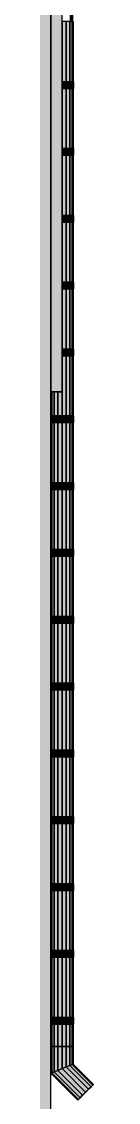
# Model space of a CAD drawing. Extents: x 8 to 21351, y 0 to 420.
# Drawn here: x 19199.37 to 19200.43, y 139.36 to 163.61 of the extents above; entities that cross this region are included whole.
import ezdxf

# ---------------------------------------------------------------- set-up
doc = ezdxf.new("R2010")
doc.units = 0

msp = doc.modelspace()

# ---------------------------------------------------------------- hatches: boundary and pattern name
for points in [[(19199.472, 137.807), (19199.472, 182.197), (19198.972, 182.303), (19198.972, 137.807)], [(19199.472, 137.807), (19199.472, 182.197), (19198.972, 182.303), (19198.972, 137.807)], [(19199.472, 167.807), (19199.472, 155.307), (19199.722, 155.307), (19199.722, 167.807)], [(19199.482, 154.614), (19199.482, 154.764), (19199.472, 154.764), (19199.472, 154.614)], [(19199.482, 153.114), (19199.482, 153.264), (19199.472, 153.264), (19199.472, 153.114)], [(19199.482, 151.614), (19199.482, 151.764), (19199.472, 151.764), (19199.472, 151.614)], [(19199.482, 150.114), (19199.482, 150.264), (19199.472, 150.264), (19199.472, 150.114)], [(19199.482, 148.614), (19199.482, 148.764), (19199.472, 148.764), (19199.472, 148.614)], [(19199.482, 147.114), (19199.482, 147.264), (19199.472, 147.264), (19199.472, 147.114)], [(19199.482, 145.614), (19199.482, 145.764), (19199.472, 145.764), (19199.472, 145.614)], [(19199.482, 144.114), (19199.482, 144.264), (19199.472, 144.264), (19199.472, 144.114)], [(19199.482, 142.614), (19199.482, 142.764), (19199.472, 142.764), (19199.472, 142.614)], [(19199.482, 141.114), (19199.482, 141.264), (19199.472, 141.264), (19199.472, 141.114)]]:
    msp.add_hatch(color=7).paths.add_polyline_path(points)
at = {"true_color": 0xffffff}
for points in [[(19199.472, 167.807), (19199.472, 155.307), (19199.722, 155.307), (19199.722, 167.807)], [(19199.906, 163.764), (19199.906, 163.614), (19199.963, 163.614), (19199.963, 163.764)], [(19199.722, 162.264), (19199.818, 162.264), (19199.818, 163.614), (19199.722, 163.614)], [(19199.818, 163.614), (19199.818, 162.264), (19199.899, 162.264), (19199.899, 163.614)], [(19199.899, 162.264), (19199.953, 162.264), (19199.953, 163.614), (19199.899, 163.614)], [(19199.972, 163.614), (19199.953, 163.614), (19199.953, 162.264), (19199.972, 162.264)], [(19199.972, 163.614), (19199.972, 162.264), (19199.973, 162.264), (19199.973, 163.614)], [(19199.822, 162.114), (19199.822, 162.264), (19199.722, 162.264), (19199.722, 162.114)], [(19199.722, 160.764), (19199.818, 160.764), (19199.818, 162.114), (19199.722, 162.114)], [(19199.818, 160.764), (19199.899, 160.764), (19199.899, 162.114), (19199.818, 162.114)], [(19199.906, 162.114), (19199.906, 162.264), (19199.822, 162.264), (19199.822, 162.114)], [(19199.899, 162.114), (19199.899, 160.764), (19199.953, 160.764), (19199.953, 162.114)], [(19199.906, 162.264), (19199.906, 162.114), (19199.963, 162.114), (19199.963, 162.264)], [(19199.953, 160.764), (19199.972, 160.764), (19199.972, 162.114), (19199.953, 162.114)], [(19199.982, 162.114), (19199.982, 162.264), (19199.963, 162.264), (19199.963, 162.114)], [(19199.973, 162.114), (19199.972, 162.114), (19199.972, 160.764), (19199.973, 160.764)], [(19199.982, 162.114), (19199.984, 162.114), (19199.984, 162.264), (19199.982, 162.264)], [(19199.822, 160.614), (19199.822, 160.764), (19199.722, 160.764), (19199.722, 160.614)], [(19199.722, 159.264), (19199.818, 159.264), (19199.818, 160.614), (19199.722, 160.614)], [(19199.818, 159.264), (19199.899, 159.264), (19199.899, 160.614), (19199.818, 160.614)], [(19199.906, 160.614), (19199.906, 160.764), (19199.822, 160.764), (19199.822, 160.614)], [(19199.899, 159.264), (19199.953, 159.264), (19199.953, 160.614), (19199.899, 160.614)], [(19199.906, 160.764), (19199.906, 160.614), (19199.963, 160.614), (19199.963, 160.764)], [(19199.953, 159.264), (19199.972, 159.264), (19199.972, 160.614), (19199.953, 160.614)], [(19199.982, 160.614), (19199.982, 160.764), (19199.963, 160.764), (19199.963, 160.614)], [(19199.972, 160.614), (19199.972, 159.264), (19199.973, 159.264), (19199.973, 160.614)], [(19199.982, 160.614), (19199.984, 160.614), (19199.984, 160.764), (19199.982, 160.764)], [(19199.822, 159.114), (19199.822, 159.264), (19199.722, 159.264), (19199.722, 159.114)], [(19199.906, 159.114), (19199.906, 159.264), (19199.822, 159.264), (19199.822, 159.114)], [(19199.906, 159.264), (19199.906, 159.114), (19199.963, 159.114), (19199.963, 159.264)], [(19199.982, 159.114), (19199.982, 159.264), (19199.963, 159.264), (19199.963, 159.114)], [(19199.982, 159.114), (19199.984, 159.114), (19199.984, 159.264), (19199.982, 159.264)], [(19199.722, 159.114), (19199.722, 157.764), (19199.818, 157.764), (19199.818, 159.114)], [(19199.818, 157.764), (19199.899, 157.764), (19199.899, 159.114), (19199.818, 159.114)], [(19199.953, 159.114), (19199.899, 159.114), (19199.899, 157.764), (19199.953, 157.764)], [(19199.953, 159.114), (19199.953, 157.764), (19199.972, 157.764), (19199.972, 159.114)], [(19199.972, 159.114), (19199.972, 157.764), (19199.973, 157.764), (19199.973, 159.114)], [(19199.822, 157.614), (19199.822, 157.764), (19199.722, 157.764), (19199.722, 157.614)], [(19199.906, 157.614), (19199.906, 157.764), (19199.822, 157.764), (19199.822, 157.614)], [(19199.906, 157.764), (19199.906, 157.614), (19199.963, 157.614), (19199.963, 157.764)], [(19199.982, 157.614), (19199.982, 157.764), (19199.963, 157.764), (19199.963, 157.614)], [(19199.982, 157.614), (19199.984, 157.614), (19199.984, 157.764), (19199.982, 157.764)], [(19199.722, 157.614), (19199.722, 156.264), (19199.818, 156.264), (19199.818, 157.614)], [(19199.818, 156.264), (19199.899, 156.264), (19199.899, 157.614), (19199.818, 157.614)], [(19199.899, 157.614), (19199.899, 156.264), (19199.953, 156.264), (19199.953, 157.614)], [(19199.953, 156.264), (19199.972, 156.264), (19199.972, 157.614), (19199.953, 157.614)], [(19199.972, 156.264), (19199.973, 156.264), (19199.973, 157.614), (19199.972, 157.614)], [(19199.822, 156.114), (19199.822, 156.264), (19199.722, 156.264), (19199.722, 156.114)], [(19199.906, 156.114), (19199.906, 156.264), (19199.822, 156.264), (19199.822, 156.114)], [(19199.906, 156.264), (19199.906, 156.114), (19199.963, 156.114), (19199.963, 156.264)], [(19199.982, 156.114), (19199.982, 156.264), (19199.963, 156.264), (19199.963, 156.114)], [(19199.982, 156.114), (19199.984, 156.114), (19199.984, 156.264), (19199.982, 156.264)], [(19199.818, 156.114), (19199.722, 156.114), (19199.722, 154.764), (19199.818, 154.764)], [(19199.899, 156.114), (19199.818, 156.114), (19199.818, 154.764), (19199.899, 154.764)], [(19199.899, 156.114), (19199.899, 154.764), (19199.953, 154.764), (19199.953, 156.114)], [(19199.953, 154.764), (19199.972, 154.764), (19199.972, 156.114), (19199.953, 156.114)], [(19199.972, 154.764), (19199.973, 154.764), (19199.973, 156.114), (19199.972, 156.114)], [(19199.472, 140.614), (19199.491, 140.614), (19199.491, 141.114), (19199.482, 141.114), (19199.472, 141.114), (19199.472, 141.264), (19199.482, 141.264), (19199.491, 141.264), (19199.491, 142.614), (19199.472, 142.614), (19199.472, 142.764), (19199.491, 142.764), (19199.491, 144.114), (19199.472, 144.114), (19199.472, 144.264), (19199.491, 144.264), (19199.491, 145.614), (19199.472, 145.614), (19199.472, 145.764), (19199.491, 145.764), (19199.491, 147.114), (19199.472, 147.114), (19199.472, 147.264), (19199.491, 147.264), (19199.491, 148.614), (19199.472, 148.614), (19199.472, 148.764), (19199.491, 148.764), (19199.491, 150.114), (19199.472, 150.114), (19199.472, 150.264), (19199.491, 150.264), (19199.491, 151.614), (19199.472, 151.614), (19199.472, 151.764), (19199.491, 151.764), (19199.491, 153.114), (19199.472, 153.114), (19199.472, 153.264), (19199.491, 153.264), (19199.491, 154.614), (19199.472, 154.614), (19199.472, 154.764), (19199.491, 154.764), (19199.491, 155.307), (19199.472, 155.307)], [(19199.491, 154.764), (19199.545, 154.764), (19199.545, 155.307), (19199.491, 155.307)], [(19199.545, 155.307), (19199.545, 154.764), (19199.626, 154.764), (19199.626, 155.307)], [(19199.626, 155.307), (19199.626, 154.764), (19199.722, 154.764), (19199.722, 155.307)], [(19199.482, 154.614), (19199.482, 154.764), (19199.472, 154.764), (19199.472, 154.614)], [(19199.722, 154.614), (19199.722, 154.764), (19199.482, 154.764), (19199.482, 154.614)], [(19199.822, 154.614), (19199.822, 154.764), (19199.722, 154.764), (19199.722, 154.614)], [(19199.906, 154.614), (19199.906, 154.764), (19199.822, 154.764), (19199.822, 154.614)], [(19199.906, 154.764), (19199.906, 154.614), (19199.963, 154.614), (19199.963, 154.764)], [(19199.982, 154.614), (19199.982, 154.764), (19199.963, 154.764), (19199.963, 154.614)], [(19199.982, 154.614), (19199.984, 154.614), (19199.984, 154.764), (19199.982, 154.764)], [(19199.545, 154.614), (19199.491, 154.614), (19199.491, 153.264), (19199.545, 153.264)], [(19199.626, 154.614), (19199.545, 154.614), (19199.545, 153.264), (19199.626, 153.264)], [(19199.722, 154.614), (19199.626, 154.614), (19199.626, 153.264), (19199.722, 153.264)], [(19199.722, 153.264), (19199.818, 153.264), (19199.818, 154.614), (19199.722, 154.614)], [(19199.818, 153.264), (19199.899, 153.264), (19199.899, 154.614), (19199.818, 154.614)], [(19199.953, 154.614), (19199.899, 154.614), (19199.899, 153.264), (19199.953, 153.264)], [(19199.972, 154.614), (19199.953, 154.614), (19199.953, 153.264), (19199.972, 153.264)], [(19199.972, 154.614), (19199.972, 153.264), (19199.973, 153.264), (19199.973, 154.614)], [(19199.482, 153.114), (19199.482, 153.264), (19199.472, 153.264), (19199.472, 153.114)], [(19199.722, 153.114), (19199.722, 153.264), (19199.482, 153.264), (19199.482, 153.114)], [(19199.491, 151.764), (19199.545, 151.764), (19199.545, 153.114), (19199.491, 153.114)], [(19199.626, 153.114), (19199.545, 153.114), (19199.545, 151.764), (19199.626, 151.764)], [(19199.722, 153.114), (19199.626, 153.114), (19199.626, 151.764), (19199.722, 151.764)], [(19199.822, 153.114), (19199.822, 153.264), (19199.722, 153.264), (19199.722, 153.114)], [(19199.818, 153.114), (19199.722, 153.114), (19199.722, 151.764), (19199.818, 151.764)], [(19199.818, 151.764), (19199.899, 151.764), (19199.899, 153.114), (19199.818, 153.114)], [(19199.906, 153.114), (19199.906, 153.264), (19199.822, 153.264), (19199.822, 153.114)], [(19199.953, 153.114), (19199.899, 153.114), (19199.899, 151.764), (19199.953, 151.764)], [(19199.906, 153.264), (19199.906, 153.114), (19199.963, 153.114), (19199.963, 153.264)], [(19199.953, 151.764), (19199.972, 151.764), (19199.972, 153.114), (19199.953, 153.114)], [(19199.982, 153.114), (19199.982, 153.264), (19199.963, 153.264), (19199.963, 153.114)], [(19199.972, 153.114), (19199.972, 151.764), (19199.973, 151.764), (19199.973, 153.114)], [(19199.982, 153.114), (19199.984, 153.114), (19199.984, 153.264), (19199.982, 153.264)], [(19199.482, 151.614), (19199.482, 151.764), (19199.472, 151.764), (19199.472, 151.614)], [(19199.722, 151.614), (19199.722, 151.764), (19199.482, 151.764), (19199.482, 151.614)], [(19199.545, 151.614), (19199.491, 151.614), (19199.491, 150.264), (19199.545, 150.264)], [(19199.545, 150.264), (19199.626, 150.264), (19199.626, 151.614), (19199.545, 151.614)], [(19199.626, 150.264), (19199.722, 150.264), (19199.722, 151.614), (19199.626, 151.614)], [(19199.822, 151.614), (19199.822, 151.764), (19199.722, 151.764), (19199.722, 151.614)], [(19199.818, 151.614), (19199.722, 151.614), (19199.722, 150.264), (19199.818, 150.264)], [(19199.899, 151.614), (19199.818, 151.614), (19199.818, 150.264), (19199.899, 150.264)], [(19199.906, 151.614), (19199.906, 151.764), (19199.822, 151.764), (19199.822, 151.614)], [(19199.899, 150.264), (19199.953, 150.264), (19199.953, 151.614), (19199.899, 151.614)], [(19199.906, 151.764), (19199.906, 151.614), (19199.963, 151.614), (19199.963, 151.764)], [(19199.972, 151.614), (19199.953, 151.614), (19199.953, 150.264), (19199.972, 150.264)], [(19199.982, 151.614), (19199.982, 151.764), (19199.963, 151.764), (19199.963, 151.614)], [(19199.973, 151.614), (19199.972, 151.614), (19199.972, 150.264), (19199.973, 150.264)], [(19199.982, 151.614), (19199.984, 151.614), (19199.984, 151.764), (19199.982, 151.764)], [(19199.482, 150.114), (19199.482, 150.264), (19199.472, 150.264), (19199.472, 150.114)], [(19199.722, 150.114), (19199.722, 150.264), (19199.482, 150.264), (19199.482, 150.114)], [(19199.822, 150.114), (19199.822, 150.264), (19199.722, 150.264), (19199.722, 150.114)], [(19199.906, 150.114), (19199.906, 150.264), (19199.822, 150.264), (19199.822, 150.114)], [(19199.906, 150.264), (19199.906, 150.114), (19199.963, 150.114), (19199.963, 150.264)], [(19199.982, 150.114), (19199.982, 150.264), (19199.963, 150.264), (19199.963, 150.114)], [(19199.982, 150.114), (19199.984, 150.114), (19199.984, 150.264), (19199.982, 150.264)], [(19199.545, 150.114), (19199.491, 150.114), (19199.491, 148.764), (19199.545, 148.764)], [(19199.626, 150.114), (19199.545, 150.114), (19199.545, 148.764), (19199.626, 148.764)], [(19199.626, 150.114), (19199.626, 148.764), (19199.722, 148.764), (19199.722, 150.114)], [(19199.722, 150.114), (19199.722, 148.764), (19199.818, 148.764), (19199.818, 150.114)], [(19199.818, 148.764), (19199.899, 148.764), (19199.899, 150.114), (19199.818, 150.114)], [(19199.953, 150.114), (19199.899, 150.114), (19199.899, 148.764), (19199.953, 148.764)], [(19199.953, 150.114), (19199.953, 148.764), (19199.972, 148.764), (19199.972, 150.114)], [(19199.972, 148.764), (19199.973, 148.764), (19199.973, 150.114), (19199.972, 150.114)], [(19199.482, 148.614), (19199.482, 148.764), (19199.472, 148.764), (19199.472, 148.614)], [(19199.722, 148.614), (19199.722, 148.764), (19199.482, 148.764), (19199.482, 148.614)], [(19199.822, 148.614), (19199.822, 148.764), (19199.722, 148.764), (19199.722, 148.614)], [(19199.906, 148.614), (19199.906, 148.764), (19199.822, 148.764), (19199.822, 148.614)], [(19199.906, 148.764), (19199.906, 148.614), (19199.963, 148.614), (19199.963, 148.764)], [(19199.982, 148.614), (19199.982, 148.764), (19199.963, 148.764), (19199.963, 148.614)], [(19199.982, 148.614), (19199.984, 148.614), (19199.984, 148.764), (19199.982, 148.764)], [(19199.545, 148.614), (19199.491, 148.614), (19199.491, 147.264), (19199.545, 147.264)], [(19199.626, 148.614), (19199.545, 148.614), (19199.545, 147.264), (19199.626, 147.264)], [(19199.722, 148.614), (19199.626, 148.614), (19199.626, 147.264), (19199.722, 147.264)], [(19199.722, 147.264), (19199.818, 147.264), (19199.818, 148.614), (19199.722, 148.614)], [(19199.899, 148.614), (19199.818, 148.614), (19199.818, 147.264), (19199.899, 147.264)], [(19199.899, 148.614), (19199.899, 147.264), (19199.953, 147.264), (19199.953, 148.614)], [(19199.953, 148.614), (19199.953, 147.264), (19199.972, 147.264), (19199.972, 148.614)], [(19199.972, 147.264), (19199.973, 147.264), (19199.973, 148.614), (19199.972, 148.614)], [(19199.482, 147.114), (19199.482, 147.264), (19199.472, 147.264), (19199.472, 147.114)], [(19199.722, 147.114), (19199.722, 147.264), (19199.482, 147.264), (19199.482, 147.114)], [(19199.822, 147.114), (19199.822, 147.264), (19199.722, 147.264), (19199.722, 147.114)], [(19199.906, 147.114), (19199.906, 147.264), (19199.822, 147.264), (19199.822, 147.114)], [(19199.906, 147.264), (19199.906, 147.114), (19199.963, 147.114), (19199.963, 147.264)], [(19199.982, 147.114), (19199.982, 147.264), (19199.963, 147.264), (19199.963, 147.114)], [(19199.982, 147.114), (19199.984, 147.114), (19199.984, 147.264), (19199.982, 147.264)], [(19199.491, 145.764), (19199.545, 145.764), (19199.545, 147.114), (19199.491, 147.114)], [(19199.626, 147.114), (19199.545, 147.114), (19199.545, 145.764), (19199.626, 145.764)], [(19199.722, 147.114), (19199.626, 147.114), (19199.626, 145.764), (19199.722, 145.764)], [(19199.722, 147.114), (19199.722, 145.764), (19199.818, 145.764), (19199.818, 147.114)], [(19199.818, 145.764), (19199.899, 145.764), (19199.899, 147.114), (19199.818, 147.114)], [(19199.899, 145.764), (19199.953, 145.764), (19199.953, 147.114), (19199.899, 147.114)], [(19199.972, 147.114), (19199.953, 147.114), (19199.953, 145.764), (19199.972, 145.764)], [(19199.972, 145.764), (19199.973, 145.764), (19199.973, 147.114), (19199.972, 147.114)], [(19199.482, 145.614), (19199.482, 145.764), (19199.472, 145.764), (19199.472, 145.614)], [(19199.722, 145.614), (19199.722, 145.764), (19199.482, 145.764), (19199.482, 145.614)], [(19199.545, 145.614), (19199.491, 145.614), (19199.491, 144.264), (19199.545, 144.264)], [(19199.545, 145.614), (19199.545, 144.264), (19199.626, 144.264), (19199.626, 145.614)], [(19199.626, 145.614), (19199.626, 144.264), (19199.722, 144.264), (19199.722, 145.614)], [(19199.822, 145.614), (19199.822, 145.764), (19199.722, 145.764), (19199.722, 145.614)], [(19199.722, 144.264), (19199.818, 144.264), (19199.818, 145.614), (19199.722, 145.614)], [(19199.899, 145.614), (19199.818, 145.614), (19199.818, 144.264), (19199.899, 144.264)], [(19199.906, 145.614), (19199.906, 145.764), (19199.822, 145.764), (19199.822, 145.614)], [(19199.953, 145.614), (19199.899, 145.614), (19199.899, 144.264), (19199.953, 144.264)], [(19199.906, 145.764), (19199.906, 145.614), (19199.963, 145.614), (19199.963, 145.764)], [(19199.953, 145.614), (19199.953, 144.264), (19199.972, 144.264), (19199.972, 145.614)], [(19199.982, 145.614), (19199.982, 145.764), (19199.963, 145.764), (19199.963, 145.614)], [(19199.972, 145.614), (19199.972, 144.264), (19199.973, 144.264), (19199.973, 145.614)], [(19199.982, 145.614), (19199.984, 145.614), (19199.984, 145.764), (19199.982, 145.764)], [(19199.482, 144.114), (19199.482, 144.264), (19199.472, 144.264), (19199.472, 144.114)], [(19199.722, 144.114), (19199.722, 144.264), (19199.482, 144.264), (19199.482, 144.114)], [(19199.491, 142.764), (19199.545, 142.764), (19199.545, 144.114), (19199.491, 144.114)], [(19199.626, 144.114), (19199.545, 144.114), (19199.545, 142.764), (19199.626, 142.764)], [(19199.626, 144.114), (19199.626, 142.764), (19199.722, 142.764), (19199.722, 144.114)], [(19199.822, 144.114), (19199.822, 144.264), (19199.722, 144.264), (19199.722, 144.114)], [(19199.722, 142.764), (19199.818, 142.764), (19199.818, 144.114), (19199.722, 144.114)], [(19199.818, 144.114), (19199.818, 142.764), (19199.899, 142.764), (19199.899, 144.114)], [(19199.906, 144.114), (19199.906, 144.264), (19199.822, 144.264), (19199.822, 144.114)], [(19199.899, 144.114), (19199.899, 142.764), (19199.953, 142.764), (19199.953, 144.114)], [(19199.906, 144.264), (19199.906, 144.114), (19199.963, 144.114), (19199.963, 144.264)], [(19199.953, 144.114), (19199.953, 142.764), (19199.972, 142.764), (19199.972, 144.114)], [(19199.982, 144.114), (19199.982, 144.264), (19199.963, 144.264), (19199.963, 144.114)], [(19199.973, 144.114), (19199.972, 144.114), (19199.972, 142.764), (19199.973, 142.764)], [(19199.982, 144.114), (19199.984, 144.114), (19199.984, 144.264), (19199.982, 144.264)], [(19199.482, 142.614), (19199.482, 142.764), (19199.472, 142.764), (19199.472, 142.614)], [(19199.722, 142.614), (19199.722, 142.764), (19199.482, 142.764), (19199.482, 142.614)], [(19199.822, 142.614), (19199.822, 142.764), (19199.722, 142.764), (19199.722, 142.614)], [(19199.906, 142.614), (19199.906, 142.764), (19199.822, 142.764), (19199.822, 142.614)], [(19199.906, 142.764), (19199.906, 142.614), (19199.963, 142.614), (19199.963, 142.764)], [(19199.982, 142.614), (19199.982, 142.764), (19199.963, 142.764), (19199.963, 142.614)], [(19199.982, 142.614), (19199.984, 142.614), (19199.984, 142.764), (19199.982, 142.764)], [(19199.545, 142.614), (19199.491, 142.614), (19199.491, 141.264), (19199.545, 141.264)], [(19199.545, 141.264), (19199.626, 141.264), (19199.626, 142.614), (19199.545, 142.614)], [(19199.722, 142.614), (19199.626, 142.614), (19199.626, 141.264), (19199.722, 141.264)], [(19199.722, 141.264), (19199.818, 141.264), (19199.818, 142.614), (19199.722, 142.614)], [(19199.818, 141.264), (19199.899, 141.264), (19199.899, 142.614), (19199.818, 142.614)], [(19199.899, 142.614), (19199.899, 141.264), (19199.953, 141.264), (19199.953, 142.614)], [(19199.953, 141.264), (19199.972, 141.264), (19199.972, 142.614), (19199.953, 142.614)], [(19199.973, 142.614), (19199.972, 142.614), (19199.972, 141.264), (19199.973, 141.264)], [(19199.482, 141.114), (19199.482, 141.264), (19199.472, 141.264), (19199.472, 141.114)], [(19199.722, 141.114), (19199.722, 141.264), (19199.482, 141.264), (19199.482, 141.114)], [(19199.822, 141.114), (19199.822, 141.264), (19199.722, 141.264), (19199.722, 141.114)], [(19199.906, 141.114), (19199.906, 141.264), (19199.822, 141.264), (19199.822, 141.114)], [(19199.906, 141.264), (19199.906, 141.114), (19199.963, 141.114), (19199.963, 141.264)], [(19199.982, 141.114), (19199.982, 141.264), (19199.963, 141.264), (19199.963, 141.114)], [(19199.982, 141.114), (19199.984, 141.114), (19199.984, 141.264), (19199.982, 141.264)], [(19199.545, 141.114), (19199.491, 141.114), (19199.491, 140.614), (19199.545, 140.614)], [(19199.545, 141.114), (19199.545, 140.614), (19199.626, 140.614), (19199.626, 141.114)], [(19199.626, 141.114), (19199.626, 140.614), (19199.722, 140.614), (19199.722, 141.114)], [(19199.818, 141.114), (19199.722, 141.114), (19199.722, 140.614), (19199.818, 140.614)], [(19199.818, 140.614), (19199.899, 140.614), (19199.899, 141.114), (19199.818, 141.114)], [(19199.899, 140.614), (19199.953, 140.614), (19199.953, 141.114), (19199.899, 141.114)], [(19199.953, 140.614), (19199.972, 140.614), (19199.972, 141.114), (19199.953, 141.114)], [(19199.972, 141.114), (19199.972, 140.614), (19199.973, 140.614), (19199.973, 141.114)], [(19199.472, 140.614), (19199.472, 140.01), (19199.491, 140.018), (19199.491, 140.614)], [(19199.491, 140.018), (19199.545, 140.041), (19199.545, 140.614), (19199.491, 140.614)], [(19199.545, 140.614), (19199.545, 140.041), (19199.626, 140.074), (19199.626, 140.614)], [(19199.626, 140.614), (19199.626, 140.074), (19199.722, 140.114), (19199.722, 140.614)], [(19199.722, 140.614), (19199.722, 140.114), (19199.818, 140.154), (19199.818, 140.614)], [(19199.818, 140.614), (19199.818, 140.154), (19199.899, 140.187), (19199.899, 140.614)], [(19199.899, 140.187), (19199.953, 140.21), (19199.953, 140.614), (19199.899, 140.614)], [(19199.953, 140.614), (19199.953, 140.21), (19199.972, 140.218), (19199.972, 140.614)], [(19199.973, 140.614), (19199.972, 140.614), (19199.972, 140.218), (19199.972, 140.217), (19199.973, 140.218)], [(19199.953, 140.21), (19199.899, 140.187), (19200.377, 139.709), (19200.416, 139.747)], [(19199.953, 140.21), (19200.416, 139.747), (19200.429, 139.76), (19199.972, 140.218)], [(19199.972, 140.217), (19200.429, 139.76), (19200.416, 139.748), (19200.417, 139.747), (19200.43, 139.76), (19199.973, 140.218)], [(19199.472, 140.01), (19200.075, 139.407), (19200.089, 139.42), (19199.491, 140.018)], [(19199.545, 140.041), (19199.491, 140.018), (19200.089, 139.42), (19200.127, 139.459)], [(19199.545, 140.041), (19200.127, 139.459), (19200.185, 139.516), (19199.626, 140.074)], [(19199.626, 140.074), (19200.185, 139.516), (19200.252, 139.584), (19199.722, 140.114)], [(19199.722, 140.114), (19200.252, 139.584), (19200.32, 139.651), (19199.818, 140.154)], [(19199.818, 140.154), (19200.32, 139.651), (19200.377, 139.709), (19199.899, 140.187)], [(19200.416, 139.747), (19200.378, 139.709), (19200.379, 139.709), (19200.417, 139.747), (19200.416, 139.748)], [(19200.185, 139.516), (19200.128, 139.459), (19200.129, 139.459), (19200.186, 139.516), (19200.185, 139.517)], [(19200.252, 139.584), (19200.185, 139.517), (19200.186, 139.516), (19200.254, 139.584), (19200.253, 139.584)], [(19200.321, 139.652), (19200.321, 139.651), (19200.379, 139.709), (19200.378, 139.709), (19200.377, 139.709)], [(19200.076, 139.407), (19200.077, 139.407), (19200.09, 139.42), (19200.09, 139.421)], [(19200.127, 139.459), (19200.09, 139.421), (19200.09, 139.42), (19200.129, 139.459), (19200.128, 139.459)]]:
    msp.add_hatch(color=0, dxfattribs=at).paths.add_polyline_path(points)

# ---------------------------------------------------------------- linework, layer by layer
at = {"color": 7, "lineweight": 15}
for p, q in [((19199.472, 182.197), (19199.472, 137.807)), ((19199.972, 163.614), (19199.972, 162.264)), ((19199.973, 163.614), (19199.973, 162.264)), ((19199.822, 162.264), (19199.722, 162.264)), ((19199.822, 162.114), (19199.722, 162.114)), ((19199.906, 162.264), (19199.822, 162.264)), ((19199.906, 162.114), (19199.822, 162.114)), ((19199.963, 162.264), (19199.906, 162.264)), ((19199.963, 162.114), (19199.906, 162.114)), ((19199.982, 162.264), (19199.963, 162.264)), ((19199.982, 162.114), (19199.963, 162.114)), ((19199.972, 162.114), (19199.972, 160.764)), ((19199.973, 162.114), (19199.973, 160.764)), ((19199.982, 162.114), (19199.982, 162.264)), ((19199.984, 162.264), (19199.982, 162.264)), ((19199.984, 162.114), (19199.982, 162.114)), ((19199.984, 162.114), (19199.984, 162.264)), ((19199.822, 160.764), (19199.722, 160.764)), ((19199.822, 160.614), (19199.722, 160.614)), ((19199.906, 160.764), (19199.822, 160.764)), ((19199.906, 160.614), (19199.822, 160.614)), ((19199.963, 160.764), (19199.906, 160.764)), ((19199.963, 160.614), (19199.906, 160.614)), ((19199.982, 160.764), (19199.963, 160.764)), ((19199.982, 160.614), (19199.963, 160.614)), ((19199.972, 160.614), (19199.972, 159.264)), ((19199.973, 160.614), (19199.973, 159.264)), ((19199.982, 160.614), (19199.982, 160.764)), ((19199.984, 160.764), (19199.982, 160.764)), ((19199.984, 160.614), (19199.982, 160.614)), ((19199.984, 160.614), (19199.984, 160.764)), ((19199.822, 159.264), (19199.722, 159.264)), ((19199.906, 159.264), (19199.822, 159.264)), ((19199.963, 159.264), (19199.906, 159.264)), ((19199.982, 159.264), (19199.963, 159.264)), ((19199.982, 159.114), (19199.982, 159.264)), ((19199.984, 159.264), (19199.982, 159.264)), ((19199.984, 159.114), (19199.984, 159.264)), ((19199.822, 159.114), (19199.722, 159.114)), ((19199.906, 159.114), (19199.822, 159.114)), ((19199.963, 159.114), (19199.906, 159.114)), ((19199.982, 159.114), (19199.963, 159.114)), ((19199.972, 159.114), (19199.972, 157.764)), ((19199.973, 159.114), (19199.973, 157.764)), ((19199.984, 159.114), (19199.982, 159.114)), ((19199.822, 157.764), (19199.722, 157.764)), ((19199.906, 157.764), (19199.822, 157.764)), ((19199.963, 157.764), (19199.906, 157.764)), ((19199.982, 157.764), (19199.963, 157.764)), ((19199.982, 157.614), (19199.982, 157.764)), ((19199.984, 157.764), (19199.982, 157.764)), ((19199.984, 157.614), (19199.984, 157.764)), ((19199.822, 157.614), (19199.722, 157.614)), ((19199.906, 157.614), (19199.822, 157.614)), ((19199.963, 157.614), (19199.906, 157.614)), ((19199.982, 157.614), (19199.963, 157.614)), ((19199.972, 157.614), (19199.972, 156.264)), ((19199.973, 157.614), (19199.973, 156.264)), ((19199.984, 157.614), (19199.982, 157.614)), ((19199.822, 156.264), (19199.722, 156.264)), ((19199.906, 156.264), (19199.822, 156.264)), ((19199.963, 156.264), (19199.906, 156.264)), ((19199.982, 156.264), (19199.963, 156.264)), ((19199.982, 156.114), (19199.982, 156.264)), ((19199.984, 156.264), (19199.982, 156.264)), ((19199.984, 156.114), (19199.984, 156.264)), ((19199.822, 156.114), (19199.722, 156.114)), ((19199.906, 156.114), (19199.822, 156.114)), ((19199.963, 156.114), (19199.906, 156.114)), ((19199.982, 156.114), (19199.963, 156.114)), ((19199.972, 156.114), (19199.972, 154.764)), ((19199.973, 156.114), (19199.973, 154.764)), ((19199.984, 156.114), (19199.982, 156.114)), ((19199.482, 154.764), (19199.472, 154.764)), ((19199.472, 154.614), (19199.472, 154.764)), ((19199.722, 154.764), (19199.482, 154.764)), ((19199.482, 154.614), (19199.482, 154.764)), ((19199.822, 154.764), (19199.722, 154.764)), ((19199.906, 154.764), (19199.822, 154.764)), ((19199.963, 154.764), (19199.906, 154.764)), ((19199.982, 154.764), (19199.963, 154.764)), ((19199.982, 154.614), (19199.982, 154.764)), ((19199.984, 154.764), (19199.982, 154.764)), ((19199.984, 154.614), (19199.984, 154.764)), ((19199.482, 154.614), (19199.472, 154.614)), ((19199.722, 154.614), (19199.482, 154.614)), ((19199.822, 154.614), (19199.722, 154.614)), ((19199.906, 154.614), (19199.822, 154.614)), ((19199.963, 154.614), (19199.906, 154.614)), ((19199.982, 154.614), (19199.963, 154.614)), ((19199.972, 154.614), (19199.972, 153.264)), ((19199.973, 154.614), (19199.973, 153.264)), ((19199.984, 154.614), (19199.982, 154.614)), ((19199.482, 153.264), (19199.472, 153.264)), ((19199.472, 153.114), (19199.472, 153.264)), ((19199.482, 153.114), (19199.472, 153.114)), ((19199.722, 153.264), (19199.482, 153.264)), ((19199.482, 153.114), (19199.482, 153.264)), ((19199.722, 153.114), (19199.482, 153.114)), ((19199.822, 153.264), (19199.722, 153.264)), ((19199.822, 153.114), (19199.722, 153.114)), ((19199.906, 153.264), (19199.822, 153.264)), ((19199.906, 153.114), (19199.822, 153.114)), ((19199.963, 153.264), (19199.906, 153.264)), ((19199.963, 153.114), (19199.906, 153.114)), ((19199.982, 153.264), (19199.963, 153.264)), ((19199.982, 153.114), (19199.963, 153.114)), ((19199.972, 153.114), (19199.972, 151.764)), ((19199.973, 153.114), (19199.973, 151.764)), ((19199.982, 153.114), (19199.982, 153.264)), ((19199.984, 153.264), (19199.982, 153.264)), ((19199.984, 153.114), (19199.982, 153.114)), ((19199.984, 153.114), (19199.984, 153.264)), ((19199.482, 151.764), (19199.472, 151.764)), ((19199.472, 151.614), (19199.472, 151.764)), ((19199.482, 151.614), (19199.472, 151.614)), ((19199.722, 151.764), (19199.482, 151.764)), ((19199.482, 151.614), (19199.482, 151.764)), ((19199.722, 151.614), (19199.482, 151.614)), ((19199.822, 151.764), (19199.722, 151.764)), ((19199.822, 151.614), (19199.722, 151.614)), ((19199.906, 151.764), (19199.822, 151.764)), ((19199.906, 151.614), (19199.822, 151.614)), ((19199.963, 151.764), (19199.906, 151.764)), ((19199.963, 151.614), (19199.906, 151.614)), ((19199.982, 151.764), (19199.963, 151.764)), ((19199.982, 151.614), (19199.963, 151.614)), ((19199.972, 151.614), (19199.972, 150.264)), ((19199.973, 151.614), (19199.973, 150.264)), ((19199.982, 151.614), (19199.982, 151.764)), ((19199.984, 151.764), (19199.982, 151.764)), ((19199.984, 151.614), (19199.982, 151.614)), ((19199.984, 151.614), (19199.984, 151.764)), ((19199.482, 150.264), (19199.472, 150.264)), ((19199.472, 150.114), (19199.472, 150.264)), ((19199.722, 150.264), (19199.482, 150.264)), ((19199.482, 150.114), (19199.482, 150.264)), ((19199.822, 150.264), (19199.722, 150.264)), ((19199.906, 150.264), (19199.822, 150.264)), ((19199.963, 150.264), (19199.906, 150.264)), ((19199.982, 150.264), (19199.963, 150.264)), ((19199.982, 150.114), (19199.982, 150.264)), ((19199.984, 150.264), (19199.982, 150.264)), ((19199.984, 150.114), (19199.984, 150.264)), ((19199.482, 150.114), (19199.472, 150.114)), ((19199.722, 150.114), (19199.482, 150.114)), ((19199.822, 150.114), (19199.722, 150.114)), ((19199.906, 150.114), (19199.822, 150.114)), ((19199.963, 150.114), (19199.906, 150.114)), ((19199.982, 150.114), (19199.963, 150.114)), ((19199.972, 150.114), (19199.972, 148.764)), ((19199.973, 150.114), (19199.973, 148.764)), ((19199.984, 150.114), (19199.982, 150.114)), ((19199.482, 148.764), (19199.472, 148.764)), ((19199.472, 148.614), (19199.472, 148.764)), ((19199.722, 148.764), (19199.482, 148.764)), ((19199.482, 148.614), (19199.482, 148.764)), ((19199.822, 148.764), (19199.722, 148.764)), ((19199.906, 148.764), (19199.822, 148.764)), ((19199.963, 148.764), (19199.906, 148.764)), ((19199.982, 148.764), (19199.963, 148.764)), ((19199.982, 148.614), (19199.982, 148.764)), ((19199.984, 148.764), (19199.982, 148.764)), ((19199.984, 148.614), (19199.984, 148.764)), ((19199.482, 148.614), (19199.472, 148.614)), ((19199.722, 148.614), (19199.482, 148.614)), ((19199.822, 148.614), (19199.722, 148.614)), ((19199.906, 148.614), (19199.822, 148.614)), ((19199.963, 148.614), (19199.906, 148.614)), ((19199.982, 148.614), (19199.963, 148.614)), ((19199.972, 148.614), (19199.972, 147.264)), ((19199.973, 148.614), (19199.973, 147.264)), ((19199.984, 148.614), (19199.982, 148.614)), ((19199.482, 147.264), (19199.472, 147.264)), ((19199.472, 147.114), (19199.472, 147.264)), ((19199.722, 147.264), (19199.482, 147.264)), ((19199.482, 147.114), (19199.482, 147.264)), ((19199.822, 147.264), (19199.722, 147.264)), ((19199.906, 147.264), (19199.822, 147.264)), ((19199.963, 147.264), (19199.906, 147.264)), ((19199.982, 147.264), (19199.963, 147.264)), ((19199.982, 147.114), (19199.982, 147.264)), ((19199.984, 147.264), (19199.982, 147.264)), ((19199.984, 147.114), (19199.984, 147.264)), ((19199.482, 147.114), (19199.472, 147.114)), ((19199.722, 147.114), (19199.482, 147.114)), ((19199.822, 147.114), (19199.722, 147.114)), ((19199.906, 147.114), (19199.822, 147.114)), ((19199.963, 147.114), (19199.906, 147.114)), ((19199.982, 147.114), (19199.963, 147.114)), ((19199.972, 147.114), (19199.972, 145.764)), ((19199.973, 147.114), (19199.973, 145.764)), ((19199.984, 147.114), (19199.982, 147.114)), ((19199.482, 145.764), (19199.472, 145.764)), ((19199.472, 145.614), (19199.472, 145.764)), ((19199.482, 145.614), (19199.472, 145.614)), ((19199.722, 145.764), (19199.482, 145.764)), ((19199.482, 145.614), (19199.482, 145.764)), ((19199.722, 145.614), (19199.482, 145.614)), ((19199.822, 145.764), (19199.722, 145.764)), ((19199.822, 145.614), (19199.722, 145.614)), ((19199.906, 145.764), (19199.822, 145.764)), ((19199.906, 145.614), (19199.822, 145.614)), ((19199.963, 145.764), (19199.906, 145.764)), ((19199.963, 145.614), (19199.906, 145.614)), ((19199.982, 145.764), (19199.963, 145.764)), ((19199.982, 145.614), (19199.963, 145.614)), ((19199.972, 145.614), (19199.972, 144.264)), ((19199.973, 145.614), (19199.973, 144.264)), ((19199.982, 145.614), (19199.982, 145.764)), ((19199.984, 145.764), (19199.982, 145.764)), ((19199.984, 145.614), (19199.982, 145.614)), ((19199.984, 145.614), (19199.984, 145.764)), ((19199.482, 144.264), (19199.472, 144.264)), ((19199.472, 144.114), (19199.472, 144.264)), ((19199.482, 144.114), (19199.472, 144.114)), ((19199.722, 144.264), (19199.482, 144.264)), ((19199.482, 144.114), (19199.482, 144.264)), ((19199.722, 144.114), (19199.482, 144.114)), ((19199.822, 144.264), (19199.722, 144.264)), ((19199.822, 144.114), (19199.722, 144.114)), ((19199.906, 144.264), (19199.822, 144.264)), ((19199.906, 144.114), (19199.822, 144.114)), ((19199.963, 144.264), (19199.906, 144.264)), ((19199.963, 144.114), (19199.906, 144.114)), ((19199.982, 144.264), (19199.963, 144.264)), ((19199.982, 144.114), (19199.963, 144.114)), ((19199.972, 144.114), (19199.972, 142.764)), ((19199.973, 144.114), (19199.973, 142.764)), ((19199.982, 144.114), (19199.982, 144.264)), ((19199.984, 144.264), (19199.982, 144.264)), ((19199.984, 144.114), (19199.982, 144.114)), ((19199.984, 144.114), (19199.984, 144.264)), ((19199.482, 142.764), (19199.472, 142.764)), ((19199.472, 142.614), (19199.472, 142.764)), ((19199.722, 142.764), (19199.482, 142.764)), ((19199.482, 142.614), (19199.482, 142.764)), ((19199.822, 142.764), (19199.722, 142.764)), ((19199.906, 142.764), (19199.822, 142.764)), ((19199.963, 142.764), (19199.906, 142.764)), ((19199.982, 142.764), (19199.963, 142.764)), ((19199.982, 142.614), (19199.982, 142.764)), ((19199.984, 142.764), (19199.982, 142.764)), ((19199.984, 142.614), (19199.984, 142.764)), ((19199.482, 142.614), (19199.472, 142.614)), ((19199.722, 142.614), (19199.482, 142.614)), ((19199.822, 142.614), (19199.722, 142.614)), ((19199.906, 142.614), (19199.822, 142.614)), ((19199.963, 142.614), (19199.906, 142.614)), ((19199.982, 142.614), (19199.963, 142.614)), ((19199.972, 142.614), (19199.972, 141.264)), ((19199.973, 142.614), (19199.973, 141.264)), ((19199.984, 142.614), (19199.982, 142.614)), ((19199.482, 141.264), (19199.472, 141.264)), ((19199.472, 141.114), (19199.472, 141.264)), ((19199.722, 141.264), (19199.482, 141.264)), ((19199.482, 141.114), (19199.482, 141.264)), ((19199.822, 141.264), (19199.722, 141.264)), ((19199.906, 141.264), (19199.822, 141.264)), ((19199.963, 141.264), (19199.906, 141.264)), ((19199.982, 141.264), (19199.963, 141.264)), ((19199.982, 141.114), (19199.982, 141.264)), ((19199.984, 141.264), (19199.982, 141.264)), ((19199.984, 141.114), (19199.984, 141.264)), ((19199.482, 141.114), (19199.472, 141.114)), ((19199.722, 141.114), (19199.482, 141.114)), ((19199.822, 141.114), (19199.722, 141.114)), ((19199.906, 141.114), (19199.822, 141.114)), ((19199.963, 141.114), (19199.906, 141.114)), ((19199.982, 141.114), (19199.963, 141.114)), ((19199.972, 141.114), (19199.972, 140.614)), ((19199.973, 141.114), (19199.973, 140.614)), ((19199.984, 141.114), (19199.982, 141.114)), ((19199.472, 140.614), (19199.491, 140.614)), ((19199.491, 140.614), (19199.545, 140.614)), ((19199.545, 140.614), (19199.626, 140.614)), ((19199.626, 140.614), (19199.722, 140.614)), ((19199.722, 140.614), (19199.818, 140.614)), ((19199.818, 140.614), (19199.899, 140.614)), ((19199.899, 140.614), (19199.953, 140.614)), ((19199.953, 140.614), (19199.972, 140.614)), ((19199.972, 140.614), (19199.972, 140.218)), ((19199.972, 140.614), (19199.973, 140.614)), ((19199.973, 140.614), (19199.973, 140.218)), ((19199.899, 140.187), (19199.953, 140.21)), ((19199.953, 140.21), (19199.972, 140.218)), ((19199.972, 140.218), (19200.429, 139.76)), ((19199.972, 140.217), (19199.973, 140.218)), ((19199.973, 140.218), (19200.43, 139.76)), ((19199.472, 140.01), (19199.491, 140.018)), ((19199.472, 140.01), (19200.075, 139.407)), ((19199.491, 140.018), (19199.545, 140.041)), ((19199.545, 140.041), (19199.626, 140.074)), ((19199.818, 140.154), (19199.899, 140.187)), ((19200.377, 139.709), (19200.416, 139.747)), ((19200.379, 139.709), (19200.417, 139.747)), ((19200.416, 139.747), (19200.429, 139.76)), ((19200.417, 139.747), (19200.43, 139.76)), ((19200.127, 139.459), (19200.185, 139.516)), ((19200.129, 139.459), (19200.186, 139.516)), ((19200.185, 139.516), (19200.252, 139.584)), ((19200.186, 139.516), (19200.254, 139.584)), ((19200.252, 139.584), (19200.32, 139.651)), ((19200.254, 139.584), (19200.321, 139.651)), ((19200.32, 139.651), (19200.377, 139.709)), ((19200.321, 139.651), (19200.379, 139.709)), ((19200.075, 139.407), (19200.089, 139.42)), ((19200.076, 139.407), (19200.077, 139.407)), ((19200.077, 139.407), (19200.09, 139.42)), ((19200.089, 139.42), (19200.127, 139.459)), ((19200.09, 139.42), (19200.129, 139.459))]:
    msp.add_line(p, q, dxfattribs=at)
at = {"color": 0, "lineweight": 20, "true_color": 0x6a6a6a}
for p, q in [((19199.722, 155.307), (19199.722, 167.807)), ((19199.472, 155.307), (19199.722, 155.307))]:
    msp.add_line(p, q, dxfattribs=at)
at = {"color": 7}
for points in [[(19199.472, 137.807), (19199.472, 182.197), (19198.972, 182.303), (19198.972, 137.807)], [(19199.472, 137.807), (19199.472, 182.197), (19198.972, 182.303), (19198.972, 137.807)], [(19199.472, 167.807), (19199.472, 155.307), (19199.722, 155.307), (19199.722, 167.807)], [(19199.482, 154.614), (19199.482, 154.764), (19199.472, 154.764), (19199.472, 154.614)], [(19199.482, 153.114), (19199.482, 153.264), (19199.472, 153.264), (19199.472, 153.114)], [(19199.482, 151.614), (19199.482, 151.764), (19199.472, 151.764), (19199.472, 151.614)], [(19199.482, 150.114), (19199.482, 150.264), (19199.472, 150.264), (19199.472, 150.114)], [(19199.482, 148.614), (19199.482, 148.764), (19199.472, 148.764), (19199.472, 148.614)], [(19199.482, 147.114), (19199.482, 147.264), (19199.472, 147.264), (19199.472, 147.114)], [(19199.482, 145.614), (19199.482, 145.764), (19199.472, 145.764), (19199.472, 145.614)], [(19199.482, 144.114), (19199.482, 144.264), (19199.472, 144.264), (19199.472, 144.114)], [(19199.482, 142.614), (19199.482, 142.764), (19199.472, 142.764), (19199.472, 142.614)], [(19199.482, 141.114), (19199.482, 141.264), (19199.472, 141.264), (19199.472, 141.114)]]:
    msp.add_lwpolyline(points, close=True, dxfattribs=at)
at = {"color": 0, "true_color": 0xffffff}
for points in [[(19199.472, 167.807), (19199.472, 155.307), (19199.722, 155.307), (19199.722, 167.807)], [(19199.906, 163.764), (19199.906, 163.614), (19199.963, 163.614), (19199.963, 163.764)], [(19199.722, 162.264), (19199.818, 162.264), (19199.818, 163.614), (19199.722, 163.614)], [(19199.818, 163.614), (19199.818, 162.264), (19199.899, 162.264), (19199.899, 163.614)], [(19199.899, 162.264), (19199.953, 162.264), (19199.953, 163.614), (19199.899, 163.614)], [(19199.972, 163.614), (19199.953, 163.614), (19199.953, 162.264), (19199.972, 162.264)], [(19199.972, 163.614), (19199.972, 162.264), (19199.973, 162.264), (19199.973, 163.614)], [(19199.822, 162.114), (19199.822, 162.264), (19199.722, 162.264), (19199.722, 162.114)], [(19199.722, 160.764), (19199.818, 160.764), (19199.818, 162.114), (19199.722, 162.114)], [(19199.818, 160.764), (19199.899, 160.764), (19199.899, 162.114), (19199.818, 162.114)], [(19199.906, 162.114), (19199.906, 162.264), (19199.822, 162.264), (19199.822, 162.114)], [(19199.899, 162.114), (19199.899, 160.764), (19199.953, 160.764), (19199.953, 162.114)], [(19199.906, 162.264), (19199.906, 162.114), (19199.963, 162.114), (19199.963, 162.264)], [(19199.953, 160.764), (19199.972, 160.764), (19199.972, 162.114), (19199.953, 162.114)], [(19199.982, 162.114), (19199.982, 162.264), (19199.963, 162.264), (19199.963, 162.114)], [(19199.973, 162.114), (19199.972, 162.114), (19199.972, 160.764), (19199.973, 160.764)], [(19199.982, 162.114), (19199.984, 162.114), (19199.984, 162.264), (19199.982, 162.264)], [(19199.822, 160.614), (19199.822, 160.764), (19199.722, 160.764), (19199.722, 160.614)], [(19199.722, 159.264), (19199.818, 159.264), (19199.818, 160.614), (19199.722, 160.614)], [(19199.818, 159.264), (19199.899, 159.264), (19199.899, 160.614), (19199.818, 160.614)], [(19199.906, 160.614), (19199.906, 160.764), (19199.822, 160.764), (19199.822, 160.614)], [(19199.899, 159.264), (19199.953, 159.264), (19199.953, 160.614), (19199.899, 160.614)], [(19199.906, 160.764), (19199.906, 160.614), (19199.963, 160.614), (19199.963, 160.764)], [(19199.953, 159.264), (19199.972, 159.264), (19199.972, 160.614), (19199.953, 160.614)], [(19199.982, 160.614), (19199.982, 160.764), (19199.963, 160.764), (19199.963, 160.614)], [(19199.972, 160.614), (19199.972, 159.264), (19199.973, 159.264), (19199.973, 160.614)], [(19199.982, 160.614), (19199.984, 160.614), (19199.984, 160.764), (19199.982, 160.764)], [(19199.822, 159.114), (19199.822, 159.264), (19199.722, 159.264), (19199.722, 159.114)], [(19199.906, 159.114), (19199.906, 159.264), (19199.822, 159.264), (19199.822, 159.114)], [(19199.906, 159.264), (19199.906, 159.114), (19199.963, 159.114), (19199.963, 159.264)], [(19199.982, 159.114), (19199.982, 159.264), (19199.963, 159.264), (19199.963, 159.114)], [(19199.982, 159.114), (19199.984, 159.114), (19199.984, 159.264), (19199.982, 159.264)], [(19199.722, 159.114), (19199.722, 157.764), (19199.818, 157.764), (19199.818, 159.114)], [(19199.818, 157.764), (19199.899, 157.764), (19199.899, 159.114), (19199.818, 159.114)], [(19199.953, 159.114), (19199.899, 159.114), (19199.899, 157.764), (19199.953, 157.764)], [(19199.953, 159.114), (19199.953, 157.764), (19199.972, 157.764), (19199.972, 159.114)], [(19199.972, 159.114), (19199.972, 157.764), (19199.973, 157.764), (19199.973, 159.114)], [(19199.822, 157.614), (19199.822, 157.764), (19199.722, 157.764), (19199.722, 157.614)], [(19199.906, 157.614), (19199.906, 157.764), (19199.822, 157.764), (19199.822, 157.614)], [(19199.906, 157.764), (19199.906, 157.614), (19199.963, 157.614), (19199.963, 157.764)], [(19199.982, 157.614), (19199.982, 157.764), (19199.963, 157.764), (19199.963, 157.614)], [(19199.982, 157.614), (19199.984, 157.614), (19199.984, 157.764), (19199.982, 157.764)], [(19199.722, 157.614), (19199.722, 156.264), (19199.818, 156.264), (19199.818, 157.614)], [(19199.818, 156.264), (19199.899, 156.264), (19199.899, 157.614), (19199.818, 157.614)], [(19199.899, 157.614), (19199.899, 156.264), (19199.953, 156.264), (19199.953, 157.614)], [(19199.953, 156.264), (19199.972, 156.264), (19199.972, 157.614), (19199.953, 157.614)], [(19199.972, 156.264), (19199.973, 156.264), (19199.973, 157.614), (19199.972, 157.614)], [(19199.822, 156.114), (19199.822, 156.264), (19199.722, 156.264), (19199.722, 156.114)], [(19199.906, 156.114), (19199.906, 156.264), (19199.822, 156.264), (19199.822, 156.114)], [(19199.906, 156.264), (19199.906, 156.114), (19199.963, 156.114), (19199.963, 156.264)], [(19199.982, 156.114), (19199.982, 156.264), (19199.963, 156.264), (19199.963, 156.114)], [(19199.982, 156.114), (19199.984, 156.114), (19199.984, 156.264), (19199.982, 156.264)], [(19199.818, 156.114), (19199.722, 156.114), (19199.722, 154.764), (19199.818, 154.764)], [(19199.899, 156.114), (19199.818, 156.114), (19199.818, 154.764), (19199.899, 154.764)], [(19199.899, 156.114), (19199.899, 154.764), (19199.953, 154.764), (19199.953, 156.114)], [(19199.953, 154.764), (19199.972, 154.764), (19199.972, 156.114), (19199.953, 156.114)], [(19199.972, 154.764), (19199.973, 154.764), (19199.973, 156.114), (19199.972, 156.114)], [(19199.472, 140.614), (19199.491, 140.614), (19199.491, 141.114), (19199.482, 141.114), (19199.472, 141.114), (19199.472, 141.264), (19199.482, 141.264), (19199.491, 141.264), (19199.491, 142.614), (19199.472, 142.614), (19199.472, 142.764), (19199.491, 142.764), (19199.491, 144.114), (19199.472, 144.114), (19199.472, 144.264), (19199.491, 144.264), (19199.491, 145.614), (19199.472, 145.614), (19199.472, 145.764), (19199.491, 145.764), (19199.491, 147.114), (19199.472, 147.114), (19199.472, 147.264), (19199.491, 147.264), (19199.491, 148.614), (19199.472, 148.614), (19199.472, 148.764), (19199.491, 148.764), (19199.491, 150.114), (19199.472, 150.114), (19199.472, 150.264), (19199.491, 150.264), (19199.491, 151.614), (19199.472, 151.614), (19199.472, 151.764), (19199.491, 151.764), (19199.491, 153.114), (19199.472, 153.114), (19199.472, 153.264), (19199.491, 153.264), (19199.491, 154.614), (19199.472, 154.614), (19199.472, 154.764), (19199.491, 154.764), (19199.491, 155.307), (19199.472, 155.307)], [(19199.491, 154.764), (19199.545, 154.764), (19199.545, 155.307), (19199.491, 155.307)], [(19199.545, 155.307), (19199.545, 154.764), (19199.626, 154.764), (19199.626, 155.307)], [(19199.626, 155.307), (19199.626, 154.764), (19199.722, 154.764), (19199.722, 155.307)], [(19199.482, 154.614), (19199.482, 154.764), (19199.472, 154.764), (19199.472, 154.614)], [(19199.722, 154.614), (19199.722, 154.764), (19199.482, 154.764), (19199.482, 154.614)], [(19199.822, 154.614), (19199.822, 154.764), (19199.722, 154.764), (19199.722, 154.614)], [(19199.906, 154.614), (19199.906, 154.764), (19199.822, 154.764), (19199.822, 154.614)], [(19199.906, 154.764), (19199.906, 154.614), (19199.963, 154.614), (19199.963, 154.764)], [(19199.982, 154.614), (19199.982, 154.764), (19199.963, 154.764), (19199.963, 154.614)], [(19199.982, 154.614), (19199.984, 154.614), (19199.984, 154.764), (19199.982, 154.764)], [(19199.545, 154.614), (19199.491, 154.614), (19199.491, 153.264), (19199.545, 153.264)], [(19199.626, 154.614), (19199.545, 154.614), (19199.545, 153.264), (19199.626, 153.264)], [(19199.722, 154.614), (19199.626, 154.614), (19199.626, 153.264), (19199.722, 153.264)], [(19199.722, 153.264), (19199.818, 153.264), (19199.818, 154.614), (19199.722, 154.614)], [(19199.818, 153.264), (19199.899, 153.264), (19199.899, 154.614), (19199.818, 154.614)], [(19199.953, 154.614), (19199.899, 154.614), (19199.899, 153.264), (19199.953, 153.264)], [(19199.972, 154.614), (19199.953, 154.614), (19199.953, 153.264), (19199.972, 153.264)], [(19199.972, 154.614), (19199.972, 153.264), (19199.973, 153.264), (19199.973, 154.614)], [(19199.482, 153.114), (19199.482, 153.264), (19199.472, 153.264), (19199.472, 153.114)], [(19199.722, 153.114), (19199.722, 153.264), (19199.482, 153.264), (19199.482, 153.114)], [(19199.491, 151.764), (19199.545, 151.764), (19199.545, 153.114), (19199.491, 153.114)], [(19199.626, 153.114), (19199.545, 153.114), (19199.545, 151.764), (19199.626, 151.764)], [(19199.722, 153.114), (19199.626, 153.114), (19199.626, 151.764), (19199.722, 151.764)], [(19199.822, 153.114), (19199.822, 153.264), (19199.722, 153.264), (19199.722, 153.114)], [(19199.818, 153.114), (19199.722, 153.114), (19199.722, 151.764), (19199.818, 151.764)], [(19199.818, 151.764), (19199.899, 151.764), (19199.899, 153.114), (19199.818, 153.114)], [(19199.906, 153.114), (19199.906, 153.264), (19199.822, 153.264), (19199.822, 153.114)], [(19199.953, 153.114), (19199.899, 153.114), (19199.899, 151.764), (19199.953, 151.764)], [(19199.906, 153.264), (19199.906, 153.114), (19199.963, 153.114), (19199.963, 153.264)], [(19199.953, 151.764), (19199.972, 151.764), (19199.972, 153.114), (19199.953, 153.114)], [(19199.982, 153.114), (19199.982, 153.264), (19199.963, 153.264), (19199.963, 153.114)], [(19199.972, 153.114), (19199.972, 151.764), (19199.973, 151.764), (19199.973, 153.114)], [(19199.982, 153.114), (19199.984, 153.114), (19199.984, 153.264), (19199.982, 153.264)], [(19199.482, 151.614), (19199.482, 151.764), (19199.472, 151.764), (19199.472, 151.614)], [(19199.722, 151.614), (19199.722, 151.764), (19199.482, 151.764), (19199.482, 151.614)], [(19199.545, 151.614), (19199.491, 151.614), (19199.491, 150.264), (19199.545, 150.264)], [(19199.545, 150.264), (19199.626, 150.264), (19199.626, 151.614), (19199.545, 151.614)], [(19199.626, 150.264), (19199.722, 150.264), (19199.722, 151.614), (19199.626, 151.614)], [(19199.822, 151.614), (19199.822, 151.764), (19199.722, 151.764), (19199.722, 151.614)], [(19199.818, 151.614), (19199.722, 151.614), (19199.722, 150.264), (19199.818, 150.264)], [(19199.899, 151.614), (19199.818, 151.614), (19199.818, 150.264), (19199.899, 150.264)], [(19199.906, 151.614), (19199.906, 151.764), (19199.822, 151.764), (19199.822, 151.614)], [(19199.899, 150.264), (19199.953, 150.264), (19199.953, 151.614), (19199.899, 151.614)], [(19199.906, 151.764), (19199.906, 151.614), (19199.963, 151.614), (19199.963, 151.764)], [(19199.972, 151.614), (19199.953, 151.614), (19199.953, 150.264), (19199.972, 150.264)], [(19199.982, 151.614), (19199.982, 151.764), (19199.963, 151.764), (19199.963, 151.614)], [(19199.973, 151.614), (19199.972, 151.614), (19199.972, 150.264), (19199.973, 150.264)], [(19199.982, 151.614), (19199.984, 151.614), (19199.984, 151.764), (19199.982, 151.764)], [(19199.482, 150.114), (19199.482, 150.264), (19199.472, 150.264), (19199.472, 150.114)], [(19199.722, 150.114), (19199.722, 150.264), (19199.482, 150.264), (19199.482, 150.114)], [(19199.822, 150.114), (19199.822, 150.264), (19199.722, 150.264), (19199.722, 150.114)], [(19199.906, 150.114), (19199.906, 150.264), (19199.822, 150.264), (19199.822, 150.114)], [(19199.906, 150.264), (19199.906, 150.114), (19199.963, 150.114), (19199.963, 150.264)], [(19199.982, 150.114), (19199.982, 150.264), (19199.963, 150.264), (19199.963, 150.114)], [(19199.982, 150.114), (19199.984, 150.114), (19199.984, 150.264), (19199.982, 150.264)], [(19199.545, 150.114), (19199.491, 150.114), (19199.491, 148.764), (19199.545, 148.764)], [(19199.626, 150.114), (19199.545, 150.114), (19199.545, 148.764), (19199.626, 148.764)], [(19199.626, 150.114), (19199.626, 148.764), (19199.722, 148.764), (19199.722, 150.114)], [(19199.722, 150.114), (19199.722, 148.764), (19199.818, 148.764), (19199.818, 150.114)], [(19199.818, 148.764), (19199.899, 148.764), (19199.899, 150.114), (19199.818, 150.114)], [(19199.953, 150.114), (19199.899, 150.114), (19199.899, 148.764), (19199.953, 148.764)], [(19199.953, 150.114), (19199.953, 148.764), (19199.972, 148.764), (19199.972, 150.114)], [(19199.972, 148.764), (19199.973, 148.764), (19199.973, 150.114), (19199.972, 150.114)], [(19199.482, 148.614), (19199.482, 148.764), (19199.472, 148.764), (19199.472, 148.614)], [(19199.722, 148.614), (19199.722, 148.764), (19199.482, 148.764), (19199.482, 148.614)], [(19199.822, 148.614), (19199.822, 148.764), (19199.722, 148.764), (19199.722, 148.614)], [(19199.906, 148.614), (19199.906, 148.764), (19199.822, 148.764), (19199.822, 148.614)], [(19199.906, 148.764), (19199.906, 148.614), (19199.963, 148.614), (19199.963, 148.764)], [(19199.982, 148.614), (19199.982, 148.764), (19199.963, 148.764), (19199.963, 148.614)], [(19199.982, 148.614), (19199.984, 148.614), (19199.984, 148.764), (19199.982, 148.764)], [(19199.545, 148.614), (19199.491, 148.614), (19199.491, 147.264), (19199.545, 147.264)], [(19199.626, 148.614), (19199.545, 148.614), (19199.545, 147.264), (19199.626, 147.264)], [(19199.722, 148.614), (19199.626, 148.614), (19199.626, 147.264), (19199.722, 147.264)], [(19199.722, 147.264), (19199.818, 147.264), (19199.818, 148.614), (19199.722, 148.614)], [(19199.899, 148.614), (19199.818, 148.614), (19199.818, 147.264), (19199.899, 147.264)], [(19199.899, 148.614), (19199.899, 147.264), (19199.953, 147.264), (19199.953, 148.614)], [(19199.953, 148.614), (19199.953, 147.264), (19199.972, 147.264), (19199.972, 148.614)], [(19199.972, 147.264), (19199.973, 147.264), (19199.973, 148.614), (19199.972, 148.614)], [(19199.482, 147.114), (19199.482, 147.264), (19199.472, 147.264), (19199.472, 147.114)], [(19199.722, 147.114), (19199.722, 147.264), (19199.482, 147.264), (19199.482, 147.114)], [(19199.822, 147.114), (19199.822, 147.264), (19199.722, 147.264), (19199.722, 147.114)], [(19199.906, 147.114), (19199.906, 147.264), (19199.822, 147.264), (19199.822, 147.114)], [(19199.906, 147.264), (19199.906, 147.114), (19199.963, 147.114), (19199.963, 147.264)], [(19199.982, 147.114), (19199.982, 147.264), (19199.963, 147.264), (19199.963, 147.114)], [(19199.982, 147.114), (19199.984, 147.114), (19199.984, 147.264), (19199.982, 147.264)], [(19199.491, 145.764), (19199.545, 145.764), (19199.545, 147.114), (19199.491, 147.114)], [(19199.626, 147.114), (19199.545, 147.114), (19199.545, 145.764), (19199.626, 145.764)], [(19199.722, 147.114), (19199.626, 147.114), (19199.626, 145.764), (19199.722, 145.764)], [(19199.722, 147.114), (19199.722, 145.764), (19199.818, 145.764), (19199.818, 147.114)], [(19199.818, 145.764), (19199.899, 145.764), (19199.899, 147.114), (19199.818, 147.114)], [(19199.899, 145.764), (19199.953, 145.764), (19199.953, 147.114), (19199.899, 147.114)], [(19199.972, 147.114), (19199.953, 147.114), (19199.953, 145.764), (19199.972, 145.764)], [(19199.972, 145.764), (19199.973, 145.764), (19199.973, 147.114), (19199.972, 147.114)], [(19199.482, 145.614), (19199.482, 145.764), (19199.472, 145.764), (19199.472, 145.614)], [(19199.722, 145.614), (19199.722, 145.764), (19199.482, 145.764), (19199.482, 145.614)], [(19199.545, 145.614), (19199.491, 145.614), (19199.491, 144.264), (19199.545, 144.264)], [(19199.545, 145.614), (19199.545, 144.264), (19199.626, 144.264), (19199.626, 145.614)], [(19199.626, 145.614), (19199.626, 144.264), (19199.722, 144.264), (19199.722, 145.614)], [(19199.822, 145.614), (19199.822, 145.764), (19199.722, 145.764), (19199.722, 145.614)], [(19199.722, 144.264), (19199.818, 144.264), (19199.818, 145.614), (19199.722, 145.614)], [(19199.899, 145.614), (19199.818, 145.614), (19199.818, 144.264), (19199.899, 144.264)], [(19199.906, 145.614), (19199.906, 145.764), (19199.822, 145.764), (19199.822, 145.614)], [(19199.953, 145.614), (19199.899, 145.614), (19199.899, 144.264), (19199.953, 144.264)], [(19199.906, 145.764), (19199.906, 145.614), (19199.963, 145.614), (19199.963, 145.764)], [(19199.953, 145.614), (19199.953, 144.264), (19199.972, 144.264), (19199.972, 145.614)], [(19199.982, 145.614), (19199.982, 145.764), (19199.963, 145.764), (19199.963, 145.614)], [(19199.972, 145.614), (19199.972, 144.264), (19199.973, 144.264), (19199.973, 145.614)], [(19199.982, 145.614), (19199.984, 145.614), (19199.984, 145.764), (19199.982, 145.764)], [(19199.482, 144.114), (19199.482, 144.264), (19199.472, 144.264), (19199.472, 144.114)], [(19199.722, 144.114), (19199.722, 144.264), (19199.482, 144.264), (19199.482, 144.114)], [(19199.491, 142.764), (19199.545, 142.764), (19199.545, 144.114), (19199.491, 144.114)], [(19199.626, 144.114), (19199.545, 144.114), (19199.545, 142.764), (19199.626, 142.764)], [(19199.626, 144.114), (19199.626, 142.764), (19199.722, 142.764), (19199.722, 144.114)], [(19199.822, 144.114), (19199.822, 144.264), (19199.722, 144.264), (19199.722, 144.114)], [(19199.722, 142.764), (19199.818, 142.764), (19199.818, 144.114), (19199.722, 144.114)], [(19199.818, 144.114), (19199.818, 142.764), (19199.899, 142.764), (19199.899, 144.114)], [(19199.906, 144.114), (19199.906, 144.264), (19199.822, 144.264), (19199.822, 144.114)], [(19199.899, 144.114), (19199.899, 142.764), (19199.953, 142.764), (19199.953, 144.114)], [(19199.906, 144.264), (19199.906, 144.114), (19199.963, 144.114), (19199.963, 144.264)], [(19199.953, 144.114), (19199.953, 142.764), (19199.972, 142.764), (19199.972, 144.114)], [(19199.982, 144.114), (19199.982, 144.264), (19199.963, 144.264), (19199.963, 144.114)], [(19199.973, 144.114), (19199.972, 144.114), (19199.972, 142.764), (19199.973, 142.764)], [(19199.982, 144.114), (19199.984, 144.114), (19199.984, 144.264), (19199.982, 144.264)], [(19199.482, 142.614), (19199.482, 142.764), (19199.472, 142.764), (19199.472, 142.614)], [(19199.722, 142.614), (19199.722, 142.764), (19199.482, 142.764), (19199.482, 142.614)], [(19199.822, 142.614), (19199.822, 142.764), (19199.722, 142.764), (19199.722, 142.614)], [(19199.906, 142.614), (19199.906, 142.764), (19199.822, 142.764), (19199.822, 142.614)], [(19199.906, 142.764), (19199.906, 142.614), (19199.963, 142.614), (19199.963, 142.764)], [(19199.982, 142.614), (19199.982, 142.764), (19199.963, 142.764), (19199.963, 142.614)], [(19199.982, 142.614), (19199.984, 142.614), (19199.984, 142.764), (19199.982, 142.764)], [(19199.545, 142.614), (19199.491, 142.614), (19199.491, 141.264), (19199.545, 141.264)], [(19199.545, 141.264), (19199.626, 141.264), (19199.626, 142.614), (19199.545, 142.614)], [(19199.722, 142.614), (19199.626, 142.614), (19199.626, 141.264), (19199.722, 141.264)], [(19199.722, 141.264), (19199.818, 141.264), (19199.818, 142.614), (19199.722, 142.614)], [(19199.818, 141.264), (19199.899, 141.264), (19199.899, 142.614), (19199.818, 142.614)], [(19199.899, 142.614), (19199.899, 141.264), (19199.953, 141.264), (19199.953, 142.614)], [(19199.953, 141.264), (19199.972, 141.264), (19199.972, 142.614), (19199.953, 142.614)], [(19199.973, 142.614), (19199.972, 142.614), (19199.972, 141.264), (19199.973, 141.264)], [(19199.482, 141.114), (19199.482, 141.264), (19199.472, 141.264), (19199.472, 141.114)], [(19199.722, 141.114), (19199.722, 141.264), (19199.482, 141.264), (19199.482, 141.114)], [(19199.822, 141.114), (19199.822, 141.264), (19199.722, 141.264), (19199.722, 141.114)], [(19199.906, 141.114), (19199.906, 141.264), (19199.822, 141.264), (19199.822, 141.114)], [(19199.906, 141.264), (19199.906, 141.114), (19199.963, 141.114), (19199.963, 141.264)], [(19199.982, 141.114), (19199.982, 141.264), (19199.963, 141.264), (19199.963, 141.114)], [(19199.982, 141.114), (19199.984, 141.114), (19199.984, 141.264), (19199.982, 141.264)], [(19199.545, 141.114), (19199.491, 141.114), (19199.491, 140.614), (19199.545, 140.614)], [(19199.545, 141.114), (19199.545, 140.614), (19199.626, 140.614), (19199.626, 141.114)], [(19199.626, 141.114), (19199.626, 140.614), (19199.722, 140.614), (19199.722, 141.114)], [(19199.818, 141.114), (19199.722, 141.114), (19199.722, 140.614), (19199.818, 140.614)], [(19199.818, 140.614), (19199.899, 140.614), (19199.899, 141.114), (19199.818, 141.114)], [(19199.899, 140.614), (19199.953, 140.614), (19199.953, 141.114), (19199.899, 141.114)], [(19199.953, 140.614), (19199.972, 140.614), (19199.972, 141.114), (19199.953, 141.114)], [(19199.972, 141.114), (19199.972, 140.614), (19199.973, 140.614), (19199.973, 141.114)], [(19199.472, 140.614), (19199.472, 140.01), (19199.491, 140.018), (19199.491, 140.614)], [(19199.491, 140.018), (19199.545, 140.041), (19199.545, 140.614), (19199.491, 140.614)], [(19199.545, 140.614), (19199.545, 140.041), (19199.626, 140.074), (19199.626, 140.614)], [(19199.626, 140.614), (19199.626, 140.074), (19199.722, 140.114), (19199.722, 140.614)], [(19199.722, 140.614), (19199.722, 140.114), (19199.818, 140.154), (19199.818, 140.614)], [(19199.818, 140.614), (19199.818, 140.154), (19199.899, 140.187), (19199.899, 140.614)], [(19199.899, 140.187), (19199.953, 140.21), (19199.953, 140.614), (19199.899, 140.614)], [(19199.953, 140.614), (19199.953, 140.21), (19199.972, 140.218), (19199.972, 140.614)], [(19199.973, 140.614), (19199.972, 140.614), (19199.972, 140.218), (19199.972, 140.217), (19199.973, 140.218)], [(19199.953, 140.21), (19199.899, 140.187), (19200.377, 139.709), (19200.416, 139.747)], [(19199.953, 140.21), (19200.416, 139.747), (19200.429, 139.76), (19199.972, 140.218)], [(19199.972, 140.217), (19200.429, 139.76), (19200.416, 139.748), (19200.417, 139.747), (19200.43, 139.76), (19199.973, 140.218)], [(19199.472, 140.01), (19200.075, 139.407), (19200.089, 139.42), (19199.491, 140.018)], [(19199.545, 140.041), (19199.491, 140.018), (19200.089, 139.42), (19200.127, 139.459)], [(19199.545, 140.041), (19200.127, 139.459), (19200.185, 139.516), (19199.626, 140.074)], [(19199.626, 140.074), (19200.185, 139.516), (19200.252, 139.584), (19199.722, 140.114)], [(19199.722, 140.114), (19200.252, 139.584), (19200.32, 139.651), (19199.818, 140.154)], [(19199.818, 140.154), (19200.32, 139.651), (19200.377, 139.709), (19199.899, 140.187)], [(19200.416, 139.747), (19200.378, 139.709), (19200.379, 139.709), (19200.417, 139.747), (19200.416, 139.748)], [(19200.185, 139.516), (19200.128, 139.459), (19200.129, 139.459), (19200.186, 139.516), (19200.185, 139.517)], [(19200.252, 139.584), (19200.185, 139.517), (19200.186, 139.516), (19200.254, 139.584), (19200.253, 139.584)], [(19200.32, 139.651), (19200.253, 139.584), (19200.254, 139.584), (19200.321, 139.651), (19200.321, 139.652)], [(19200.321, 139.652), (19200.321, 139.651), (19200.379, 139.709), (19200.378, 139.709), (19200.377, 139.709)], [(19200.076, 139.407), (19200.077, 139.407), (19200.09, 139.42), (19200.09, 139.421)], [(19200.127, 139.459), (19200.09, 139.421), (19200.09, 139.42), (19200.129, 139.459), (19200.128, 139.459)]]:
    msp.add_lwpolyline(points, close=True, dxfattribs=at)

doc.saveas('drawing.dxf')
